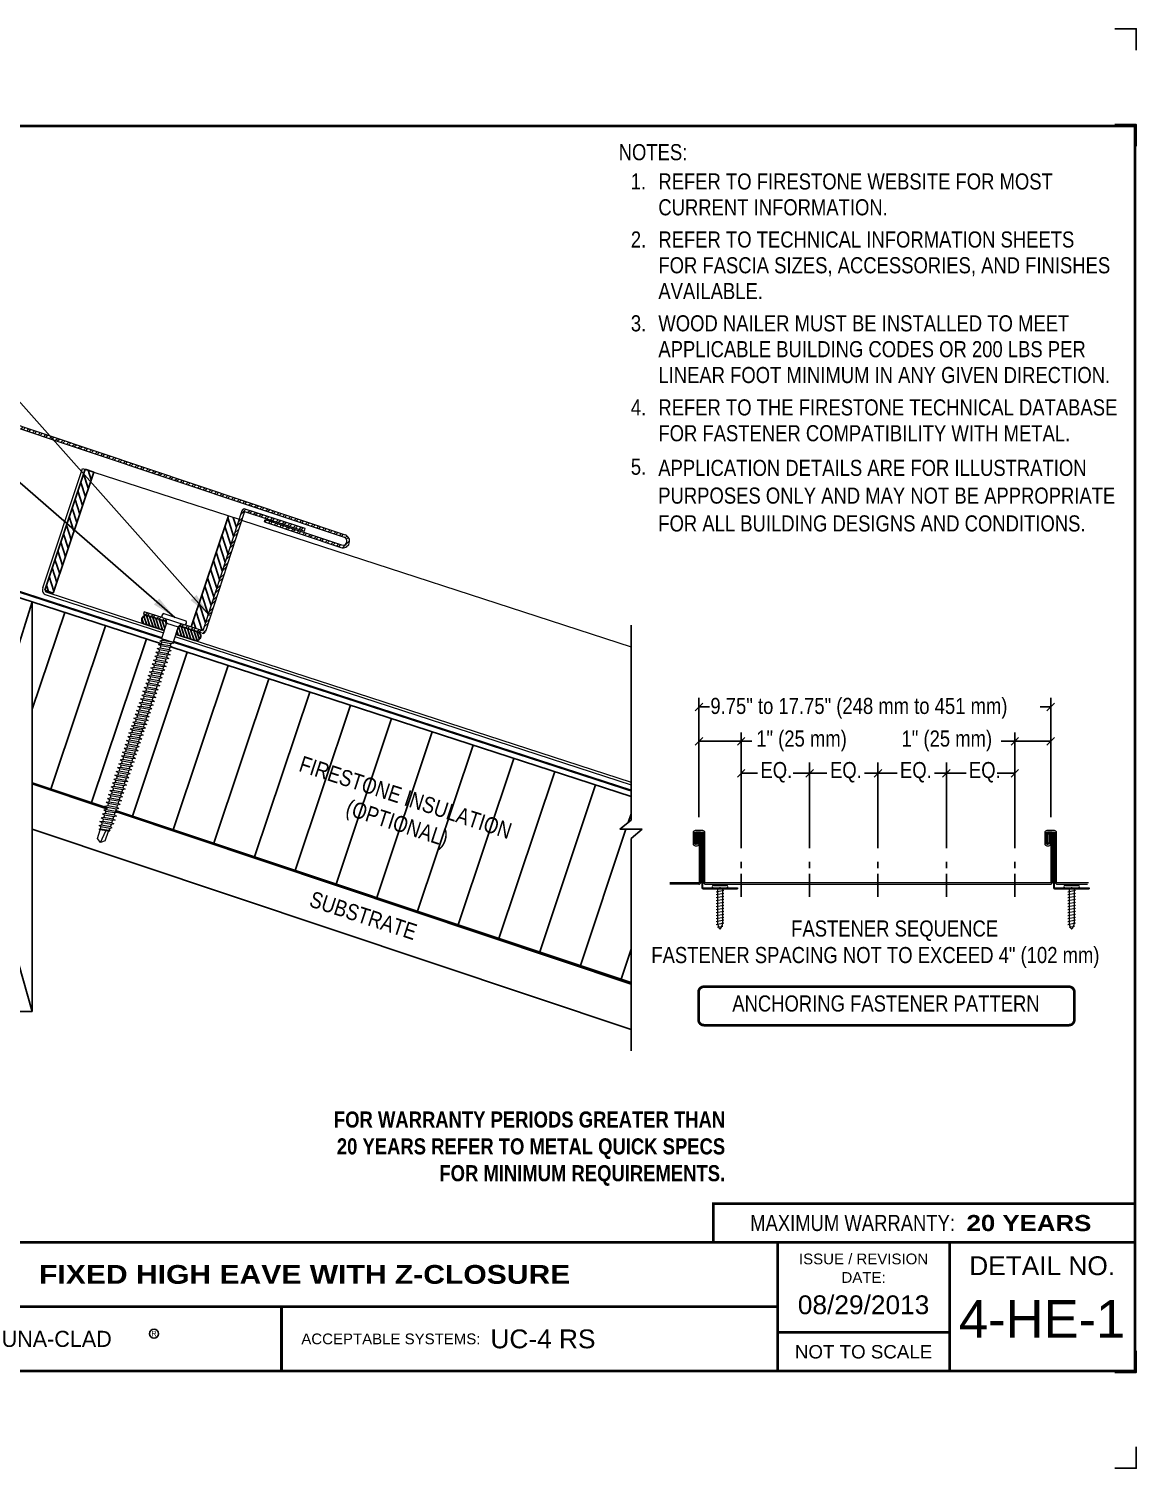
# Model space of a CAD drawing. Header units: inches. Extents: x 0 to 20, y 0 to 16.8.
# Drawn here: x 7.13 to 20.03, y 0 to 16.76 of the extents above; entities that cross this region are included whole.
import ezdxf
from ezdxf.enums import TextEntityAlignment as Align

# ---------------------------------------------------------------- set-up
doc = ezdxf.new("R2010")
doc.units = ezdxf.units.IN
doc.header["$MEASUREMENT"] = 0
doc.linetypes.add('HIDDEN', pattern=[0.375, 0.25, -0.125])
doc.layers.get('0').update_dxf_attribs({"linetype": 'CONTINUOUS'})
doc.layers.get('DEFPOINTS').update_dxf_attribs({"linetype": 'CONTINUOUS'})
doc.layers.add('FSBP-ACCESSORY-FIRESTONE', color=7, linetype='CONTINUOUS', lineweight=9)
doc.layers.add('FSBP-TRIMS', color=7, linetype='CONTINUOUS', lineweight=9)
for name, color, linetype in [('FSBP-ANNO-NOTE', 7, 'CONTINUOUS'), ('FSBP-INSULATION', 7, 'CONTINUOUS'), ('FSBP-MEMBRANE', 7, 'CONTINUOUS'), ('FSBP-SEALANTS', 1, 'CONTINUOUS'), ('FSBP-SUBSTRATE-GENERIC', 9, 'CONTINUOUS'), ('FSBP-TTLB', 7, 'CONTINUOUS'), ('FSBP-TTLB-BORDER', 7, 'CONTINUOUS'), ('FSBP-TTLB-TEXT', 7, 'CONTINUOUS'), ('FSBP-WOOD', 7, 'CONTINUOUS')]:
    doc.layers.add(name, color=color, linetype=linetype)
doc.styles.add('ARIAL', font='arial.ttf')
doc.styles.add('ARIAL_BOLD', font='')
doc.styles.add('ARIAL_NAR', font='ARIALN.TTF')
doc.styles.add('BANKGOTHIC', font='bgothm.ttf')
doc.styles.add('FSBP_ARIAL_NAR', font='ARIALN.TTF')
doc.styles.add('TXT', font='simplex.shx')
doc.styles.get('ARIAL_BOLD').set_extended_font_data('Arial Black')
doc.dimstyles.new('STANDARD$7', dxfattribs={"dimscale": 1.5, "dimtxt": 0.2, "dimasz": 0.1, "dimexe": 0.1, "dimexo": 0.125, "dimgap": 0.09, "dimtad": 0, "dimdec": 3, "dimzin": 4, "dimdsep": 46, "dimtxsty": 'TXT', "dimcen": 0.09, "dimadec": 0, "dimazin": 0, "dimtfac": 1, "dimtdec": 3, "dimtofl": 0, "dimtmove": 2, "dimatfit": 3, "dimfxl": 0, "dimtolj": 1, "dimtzin": 4, "dimarcsym": 0})
pattern_1 = [(108, (-2.68566, 0.482315), (-0.05944103, -0.01931356), [])]

# ---------------------------------------------------------------- blocks, each defined once
blk = doc.blocks.new('A$C486F1324')
blk.add_circle((8.593, 1.566), 0.0527)
at = {"layer": 'DEFPOINTS', "linetype": 'Continuous', "ltscale": 1.75}
for points in [[(20.031, 16.512), (20.031, 16.762), (19.781, 16.762)], [(20.031, 0.25), (20.031, 0), (19.781, 0)]]:
    blk.add_lwpolyline(points, dxfattribs=at)
at = {"layer": 'DEFPOINTS', "color": 1}
for points in [[(20.031, 15.396), (20.031, 15.646), (19.781, 15.646)], [(20.031, 1.365), (20.031, 1.115), (19.781, 1.115)]]:
    blk.add_lwpolyline(points, dxfattribs=at)
at = {"layer": 'FSBP-TTLB', "const_width": 0.0312}
blk.add_lwpolyline([(15.106, 2.631), (20.016, 2.631), (20.016, 3.082), (15.106, 3.082)], close=True, dxfattribs=at)
for points in [[(0.016, 2.631), (0.016, 1.131), (20.016, 1.131), (20.016, 2.631), (0.016, 2.631)], [(15.856, 2.631), (15.856, 1.131)], [(17.857, 2.631), (17.857, 1.131)], [(20.016, 2.631), (20.016, 1.131)], [(4.841, 1.881), (15.856, 1.881)], [(15.856, 1.582), (17.857, 1.582)]]:
    blk.add_lwpolyline(points, dxfattribs=at)
at = {"layer": 'FSBP-TTLB-BORDER', "const_width": 0.0312}
blk.add_lwpolyline([(20.016, 2.631), (20.016, 15.631), (0.016, 15.631), (0.016, 2.631)], dxfattribs=at)
at = {"layer": 'FSBP-TTLB-TEXT', "const_width": 0.0312}
blk.add_lwpolyline([(10.077, 1.881), (10.077, 1.131)], dxfattribs=at)
at = {"layer": 'FSBP-TTLB-TEXT', "style": 'ARIAL_NAR'}
blk.add_text('MAXIMUM WARRANTY:', height=0.1875, dxfattribs=at).set_placement((17.921, 2.856), align=Align.MIDDLE_RIGHT)
at = {"layer": 'FSBP-TTLB-TEXT'}
for s, height, style, p in [('ISSUE / REVISION', 0.125, 'ARIAL', (16.856, 2.437)), ('DETAIL NO.', 0.2188, 'ARIAL', (18.936, 2.358)), ('DATE:', 0.125, 'ARIAL', (16.856, 2.221)), ('UNA-CLAD', 0.1875, 'BANKGOTHIC', (7.459, 1.506)), ('R', 0.0625, 'BANKGOTHIC', (8.592, 1.568)), ('NOT TO SCALE', 0.15625, 'ARIAL', (16.856, 1.356))]:
    blk.add_text(s, height=height, dxfattribs=dict(at, style=style)).set_placement(p, align=Align.MIDDLE_CENTER)
at = {"layer": 'FSBP-TTLB-TEXT', "style": 'ARIAL'}
blk.add_text('ACCEPTABLE SYSTEMS:', height=0.125, dxfattribs=at).set_placement((10.308, 1.506), align=Align.MIDDLE_LEFT)
at = {"layer": 'FSBP-TTLB-TEXT'}
for tag, height, style, p in [('MAXIMUM_WARRANTY', 0.188, 'ARIAL_BOLD', (18.055, 2.855)), ('ACCPT_SYSTEMS', 0.219, 'ARIAL', (12.51, 1.506))]:
    blk.add_attdef(tag, text='', height=height, dxfattribs=dict(at, style=style)).set_placement(p, align=Align.MIDDLE_LEFT)
for tag, height, style, p in [('DETAIL_DESCP_LINE_1', 0.219, 'ARIAL_BOLD', (10.347, 2.257)), ('ISSUE_REV_DATE', 0.219, 'ARIAL', (16.856, 1.903)), ('DETAIL_NUMBER', 0.438, 'ARIAL', (18.935, 1.738))]:
    blk.add_attdef(tag, text='', height=height, dxfattribs=dict(at, style=style)).set_placement(p, align=Align.MIDDLE_CENTER)

msp = doc.modelspace()

# ---------------------------------------------------------------- hatches: boundary and pattern name
at = {"layer": 'FSBP-ACCESSORY-FIRESTONE'}
for points in [[(14.971, 6.763, 0.414214), (14.986, 6.748), (15.023, 6.748), (15.023, 6.758), (14.981, 6.758), (14.981, 6.826), (14.971, 6.826)], [(19.066, 6.763, 0.414214), (19.081, 6.748), (19.118, 6.748), (19.118, 6.758), (19.076, 6.758), (19.076, 6.826), (19.066, 6.826)]]:
    msp.add_hatch(color=256, dxfattribs=at).paths.add_polyline_path(points)
at = {"layer": 'FSBP-ANNO-NOTE'}
h = msp.add_hatch(dxfattribs=at)
h.set_pattern_fill('ANSI31', color=256, scale=4, angle=26.5, style=0)
h.paths.add_polyline_path([(8.521, 9.124), (8.496, 9.14), (8.529, 9.147), (8.536, 9.169), (8.511, 9.185), (8.544, 9.192), (8.551, 9.214), (8.525, 9.23), (8.559, 9.237), (8.566, 9.259), (8.541, 9.275), (8.574, 9.282), (8.581, 9.304), (8.556, 9.32), (8.589, 9.327), (8.596, 9.349), (8.571, 9.365), (8.604, 9.372), (8.612, 9.394), (8.586, 9.411), (8.619, 9.417), (8.626, 9.439), (8.601, 9.456), (8.634, 9.462), (8.641, 9.484), (8.615, 9.501), (8.648, 9.507), (8.656, 9.529), (8.63, 9.546), (8.663, 9.552), (8.67, 9.575), (8.645, 9.591), (8.677, 9.597), (8.678, 9.6), (7.175, 10.088), (7.175, 9.562), (7.175, 7.981), (8.045, 7.691), (8.046, 7.694), (8.02, 7.71), (8.053, 7.716), (8.06, 7.739), (8.035, 7.755), (8.068, 7.761), (8.075, 7.784), (8.05, 7.8), (8.082, 7.807), (8.09, 7.829), (8.064, 7.845), (8.097, 7.852), (8.104, 7.874), (8.079, 7.89), (8.112, 7.897), (8.119, 7.919), (8.093, 7.935), (8.126, 7.942), (8.134, 7.964), (8.108, 7.98), (8.141, 7.987), (8.148, 8.009), (8.123, 8.025), (8.156, 8.032), (8.163, 8.053), (8.137, 8.069), (8.17, 8.075), (8.177, 8.098), (8.152, 8.114), (8.185, 8.12), (8.192, 8.143), (8.166, 8.159), (8.201, 8.165), (8.208, 8.187), (8.182, 8.204), (8.215, 8.21), (8.222, 8.233), (8.197, 8.249), (8.23, 8.255), (8.237, 8.278), (8.212, 8.294), (8.244, 8.3), (8.252, 8.323), (8.226, 8.339), (8.261, 8.345), (8.268, 8.367), (8.243, 8.384), (8.276, 8.39), (8.283, 8.412), (8.258, 8.429), (8.29, 8.435), (8.298, 8.457), (8.272, 8.474), (8.305, 8.48), (8.312, 8.502), (8.287, 8.519), (8.32, 8.525), (8.327, 8.547), (8.301, 8.564), (8.334, 8.57), (8.342, 8.592), (8.316, 8.609), (8.351, 8.615), (8.356, 8.629), (8.33, 8.646), (8.363, 8.652), (8.37, 8.673), (8.345, 8.689), (8.378, 8.695), (8.385, 8.718), (8.359, 8.734), (8.392, 8.74), (8.4, 8.763), (8.374, 8.779), (8.408, 8.786), (8.415, 8.808), (8.39, 8.824), (8.423, 8.83), (8.43, 8.853), (8.405, 8.869), (8.438, 8.876), (8.445, 8.897), (8.42, 8.913), (8.453, 8.919), (8.46, 8.942), (8.435, 8.958), (8.468, 8.964), (8.475, 8.987), (8.449, 9.003), (8.482, 9.009), (8.489, 9.032), (8.464, 9.048), (8.497, 9.054), (8.504, 9.077), (8.479, 9.093), (8.513, 9.1)])
h.paths.add_polyline_path([(8.798, 9.561), (8.775, 9.556), (8.768, 9.534), (8.793, 9.517), (8.761, 9.511), (8.753, 9.489), (8.779, 9.472), (8.746, 9.466), (8.739, 9.444), (8.764, 9.427), (8.731, 9.421), (8.724, 9.399), (8.749, 9.382), (8.716, 9.376), (8.708, 9.353), (8.734, 9.337), (8.701, 9.331), (8.694, 9.308), (8.719, 9.292), (8.686, 9.286), (8.679, 9.263), (8.704, 9.247), (8.67, 9.241), (8.663, 9.218), (8.689, 9.202), (8.656, 9.196), (8.649, 9.173), (8.674, 9.157), (8.641, 9.151), (8.634, 9.128), (8.659, 9.112), (8.624, 9.106), (8.616, 9.081), (8.642, 9.065), (8.609, 9.059), (8.602, 9.036), (8.627, 9.02), (8.594, 9.014), (8.587, 8.991), (8.613, 8.975), (8.58, 8.969), (8.572, 8.946), (8.598, 8.93), (8.565, 8.923), (8.557, 8.901), (8.583, 8.885), (8.549, 8.878), (8.542, 8.857), (8.568, 8.841), (8.535, 8.835), (8.528, 8.812), (8.553, 8.796), (8.519, 8.789), (8.512, 8.767), (8.537, 8.751), (8.504, 8.745), (8.497, 8.722), (8.523, 8.706), (8.49, 8.7), (8.483, 8.677), (8.508, 8.661), (8.475, 8.655), (8.468, 8.634), (8.494, 8.617), (8.458, 8.611), (8.454, 8.597), (8.479, 8.58), (8.447, 8.574), (8.439, 8.552), (8.465, 8.535), (8.432, 8.529), (8.425, 8.507), (8.45, 8.49), (8.417, 8.484), (8.41, 8.462), (8.435, 8.445), (8.403, 8.439), (8.395, 8.417), (8.421, 8.4), (8.388, 8.394), (8.38, 8.372), (8.406, 8.355), (8.371, 8.349), (8.364, 8.327), (8.39, 8.311), (8.357, 8.304), (8.349, 8.282), (8.375, 8.265), (8.342, 8.259), (8.335, 8.237), (8.36, 8.22), (8.327, 8.214), (8.32, 8.192), (8.346, 8.175), (8.311, 8.169), (8.304, 8.147), (8.33, 8.131), (8.297, 8.124), (8.29, 8.102), (8.315, 8.086), (8.282, 8.079), (8.275, 8.057), (8.3, 8.041), (8.267, 8.034), (8.26, 8.013), (8.286, 7.997), (8.253, 7.991), (8.246, 7.968), (8.271, 7.952), (8.238, 7.946), (8.231, 7.923), (8.257, 7.907), (8.224, 7.901), (8.217, 7.878), (8.242, 7.862), (8.209, 7.856), (8.202, 7.833), (8.227, 7.817), (8.195, 7.811), (8.187, 7.788), (8.213, 7.772), (8.18, 7.766), (8.173, 7.743), (8.198, 7.727), (8.165, 7.721), (8.158, 7.698), (8.184, 7.682), (8.151, 7.676), (8.145, 7.658), (14.149, 5.657), (14.149, 7.333), (14.278, 7.44), (14.019, 7.44), (14.149, 7.548), (14.149, 7.822)])
h.paths.add_polyline_path([(10.312, 8.353), (12.818, 7.538), (12.616, 6.915), (10.109, 7.729)], flags=24)
at = {"layer": 'FSBP-SEALANTS'}
h = msp.add_hatch(dxfattribs=at)
h.set_pattern_fill('ANSI31', color=256, scale=0.5, angle=63, style=0)
h.set_pattern_definition(pattern_1)
h.paths.add_polyline_path([(7.89, 11.599), (7.79, 11.632), (7.324, 10.24, 0.12976), (7.323, 10.224), (7.419, 10.191)])
h = msp.add_hatch(dxfattribs=at)
h.set_pattern_fill('ANSI31', color=256, scale=0.5, angle=63, style=0)
h.set_pattern_definition(pattern_1)
h.paths.add_polyline_path([(9.583, 11.05), (9.458, 11.09), (9.025, 9.796), (9.161, 9.752)])
h = msp.add_hatch(dxfattribs=at)
h.set_pattern_fill('ANSI31', color=256, scale=0.25, angle=63, style=0)
h.set_pattern_definition([(108, (-2.685658, 0.482315), (-0.029720516, -0.00965678), [])])
h.paths.add_polyline_path([(8.738, 9.84), (8.735, 9.857), (8.517, 9.928, 0.931771), (8.479, 9.831), (8.711, 9.756)])
h.paths.add_polyline_path([(8.884, 9.809), (8.872, 9.797), (8.844, 9.712), (9.07, 9.639, 1), (9.101, 9.739)])
at = {"layer": 'FSBP-TRIMS'}
h = msp.add_hatch(dxfattribs=at)
h.set_pattern_fill('STEEL', color=256, scale=0.5, style=0)
h.set_pattern_definition([(45, (-2.68566, 0.482315), (-0.04419417, 0.04419417), []), (45, (-2.68566, 0.513565), (-0.04419417, 0.04419417), [])])
h.paths.add_polyline_path([(5.434, 12.595, -0.512285), (5.475, 12.625), (10.807, 10.841, -1), (10.777, 10.752), (9.888, 11.049), (9.878, 11.02), (10.767, 10.722, 1), (10.817, 10.87), (5.485, 12.655, 0.512285), (5.403, 12.595), (5.403, 4.665), (5.061, 4.073, 1), (5.196, 3.995), (5.415, 4.374), (5.388, 4.389), (5.169, 4.01, -1), (5.088, 4.057), (5.426, 4.642, 0.131652), (5.434, 4.673)])
h = msp.add_hatch(dxfattribs=at)
h.set_pattern_fill('STEEL', color=256, scale=0.5, style=0)
h.set_pattern_definition([(45, (-1.23736, 0), (-0.04419417, 0.04419417), []), (45, (-1.23736, 0.03125), (-0.04419417, 0.04419417), [])])
h.paths.add_polyline_path([(9.645, 11.139), (10.343, 10.912), (10.353, 10.942), (9.654, 11.169, 0.414214), (9.615, 11.149), (9.161, 9.752), (8.953, 9.82), (8.909, 9.834), (8.884, 9.809), (9.151, 9.722, 0.414214), (9.191, 9.742)])
h.paths.add_polyline_path([(8.73, 9.892), (8.686, 9.906), (8.478, 9.974), (8.468, 9.944), (8.735, 9.857)])

# ---------------------------------------------------------------- linework, layer by layer
at = {"layer": 'FSBP-ACCESSORY-FIRESTONE'}
for p, q in [((8.73, 9.892), (8.738, 9.84)), ((8.738, 9.84), (8.68, 9.662)), ((8.738, 9.84), (8.872, 9.797)), ((8.872, 9.797), (8.814, 9.618)), ((8.872, 9.797), (8.909, 9.834)), ((8.67, 9.575), (8.663, 9.552)), ((8.685, 9.62), (8.677, 9.597)), ((8.68, 9.662), (8.692, 9.642)), ((8.775, 9.556), (8.768, 9.534)), ((8.79, 9.601), (8.782, 9.579)), ((8.612, 9.394), (8.604, 9.372)), ((8.626, 9.439), (8.619, 9.417)), ((8.641, 9.484), (8.634, 9.462)), ((8.656, 9.529), (8.648, 9.507)), ((8.731, 9.421), (8.724, 9.399)), ((8.746, 9.466), (8.739, 9.444)), ((8.761, 9.511), (8.753, 9.489)), ((8.566, 9.259), (8.559, 9.236)), ((8.581, 9.304), (8.574, 9.282)), ((8.596, 9.349), (8.589, 9.327)), ((8.67, 9.241), (8.663, 9.218)), ((8.686, 9.286), (8.679, 9.263)), ((8.701, 9.331), (8.694, 9.308)), ((8.716, 9.376), (8.708, 9.353)), ((8.504, 9.077), (8.497, 9.054)), ((8.521, 9.124), (8.514, 9.102)), ((8.536, 9.169), (8.529, 9.147)), ((8.551, 9.214), (8.544, 9.192)), ((8.609, 9.059), (8.602, 9.036)), ((8.624, 9.104), (8.616, 9.081)), ((8.641, 9.151), (8.634, 9.128)), ((8.656, 9.196), (8.649, 9.173)), ((8.445, 8.897), (8.438, 8.874)), ((8.46, 8.942), (8.453, 8.919)), ((8.475, 8.987), (8.468, 8.964)), ((8.489, 9.032), (8.482, 9.009)), ((8.565, 8.924), (8.557, 8.901)), ((8.58, 8.969), (8.572, 8.946)), ((8.594, 9.014), (8.587, 8.991)), ((8.385, 8.718), (8.378, 8.695)), ((8.4, 8.763), (8.392, 8.74)), ((8.415, 8.808), (8.408, 8.785)), ((8.43, 8.853), (8.423, 8.83)), ((8.504, 8.745), (8.497, 8.722)), ((8.519, 8.79), (8.512, 8.767)), ((8.535, 8.835), (8.528, 8.812)), ((8.55, 8.88), (8.542, 8.857)), ((8.342, 8.592), (8.334, 8.57)), ((8.356, 8.629), (8.348, 8.607)), ((8.37, 8.673), (8.363, 8.65)), ((8.447, 8.574), (8.439, 8.552)), ((8.461, 8.619), (8.454, 8.597)), ((8.475, 8.656), (8.468, 8.634)), ((8.49, 8.7), (8.483, 8.677)), ((8.283, 8.412), (8.276, 8.39)), ((8.298, 8.457), (8.29, 8.435)), ((8.312, 8.502), (8.305, 8.48)), ((8.327, 8.547), (8.32, 8.525)), ((8.388, 8.394), (8.38, 8.372)), ((8.403, 8.439), (8.395, 8.417)), ((8.417, 8.484), (8.41, 8.462)), ((8.432, 8.529), (8.425, 8.507)), ((8.222, 8.233), (8.215, 8.21)), ((8.237, 8.278), (8.23, 8.255)), ((8.252, 8.323), (8.244, 8.3)), ((8.268, 8.367), (8.261, 8.345)), ((8.327, 8.214), (8.32, 8.192)), ((8.342, 8.259), (8.335, 8.237)), ((8.357, 8.304), (8.349, 8.282)), ((8.371, 8.349), (8.364, 8.327)), ((8.163, 8.053), (8.155, 8.03)), ((8.177, 8.098), (8.17, 8.075)), ((8.192, 8.143), (8.185, 8.12)), ((8.208, 8.187), (8.201, 8.165)), ((8.282, 8.079), (8.275, 8.057)), ((8.297, 8.124), (8.29, 8.102)), ((8.312, 8.169), (8.304, 8.147)), ((8.119, 7.919), (8.112, 7.897)), ((8.134, 7.964), (8.126, 7.942)), ((8.148, 8.009), (8.141, 7.987)), ((8.224, 7.901), (8.217, 7.878)), ((8.238, 7.946), (8.231, 7.923)), ((8.253, 7.991), (8.246, 7.968)), ((8.268, 8.036), (8.26, 8.013)), ((8.06, 7.739), (8.053, 7.716)), ((8.075, 7.784), (8.068, 7.761)), ((8.09, 7.829), (8.082, 7.807)), ((8.104, 7.874), (8.097, 7.852)), ((8.165, 7.721), (8.158, 7.698)), ((8.18, 7.766), (8.173, 7.743)), ((8.195, 7.811), (8.187, 7.788)), ((8.209, 7.856), (8.202, 7.833)), ((8.002, 7.559), (7.995, 7.536)), ((8.016, 7.604), (8.009, 7.581)), ((8.031, 7.649), (8.024, 7.626)), ((8.046, 7.694), (8.038, 7.671)), ((8.121, 7.586), (8.114, 7.563)), ((8.136, 7.631), (8.129, 7.608)), ((8.151, 7.676), (8.143, 7.653)), ((7.935, 7.333), (7.967, 7.434)), ((7.973, 7.469), (7.965, 7.446)), ((7.968, 7.285), (8.032, 7.423)), ((7.987, 7.514), (7.98, 7.491)), ((8.024, 7.304), (8.061, 7.418)), ((8.078, 7.45), (8.07, 7.428)), ((8.092, 7.496), (8.085, 7.473)), ((8.107, 7.541), (8.099, 7.518)), ((14.871, 7.4), (14.871, 7.274)), ((14.888, 7.266), (14.888, 7.408)), ((14.888, 7.408), (14.991, 7.408)), ((14.888, 7.393), (14.888, 7.282)), ((14.983, 7.425), (14.896, 7.425)), ((14.961, 7.398), (14.898, 7.398)), ((14.898, 7.398), (14.898, 7.276)), ((14.956, 7.408), (14.903, 7.408)), ((14.944, 7.378), (14.918, 7.378)), ((14.918, 7.378), (14.918, 7.281)), ((14.936, 7.394), (14.926, 7.394)), ((14.944, 6.816), (14.944, 7.378)), ((14.961, 6.831), (14.961, 7.398)), ((14.981, 7.398), (14.97, 7.398)), ((14.971, 6.831), (14.971, 7.393)), ((14.981, 6.831), (14.981, 7.398)), ((14.991, 7.408), (14.991, 6.825)), ((14.991, 6.831), (14.991, 7.393)), ((15.008, 6.816), (15.008, 7.4)), ((18.966, 7.4), (18.966, 7.274)), ((18.983, 7.408), (19.086, 7.408)), ((18.983, 7.266), (18.983, 7.408)), ((18.983, 7.393), (18.983, 7.282)), ((19.078, 7.425), (18.991, 7.425)), ((19.056, 7.398), (18.993, 7.398)), ((18.993, 7.398), (18.993, 7.276)), ((19.051, 7.408), (18.998, 7.408)), ((19.04, 7.378), (19.013, 7.378)), ((19.013, 7.378), (19.013, 7.281)), ((19.031, 7.394), (19.021, 7.394)), ((19.04, 6.816), (19.04, 7.378)), ((19.056, 6.831), (19.056, 7.398)), ((19.076, 7.398), (19.066, 7.398)), ((19.066, 6.831), (19.066, 7.393)), ((19.076, 6.831), (19.076, 7.398)), ((19.086, 7.408), (19.086, 6.825)), ((19.086, 6.831), (19.086, 7.393)), ((19.103, 6.816), (19.103, 7.4)), ((7.968, 7.285), (7.935, 7.333)), ((8.024, 7.304), (7.968, 7.285)), ((14.928, 7.266), (14.888, 7.266)), ((14.896, 7.249), (14.919, 7.249)), ((14.918, 7.281), (14.898, 7.276)), ((14.901, 7.369), (14.901, 7.281)), ((14.901, 7.281), (14.918, 7.281)), ((14.917, 7.27), (14.906, 7.268)), ((14.918, 7.351), (14.928, 7.351)), ((14.918, 7.351), (14.918, 7.281)), ((14.944, 7.366), (14.928, 7.366)), ((14.928, 7.366), (14.928, 7.266)), ((14.928, 7.351), (14.928, 7.285)), ((14.944, 7.274), (14.944, 7.366)), ((14.961, 6.825), (14.961, 7.369)), ((19.023, 7.266), (18.983, 7.266)), ((18.991, 7.249), (19.015, 7.249)), ((19.013, 7.281), (18.993, 7.276)), ((18.996, 7.369), (18.996, 7.281)), ((18.996, 7.281), (19.013, 7.281)), ((19.012, 7.27), (19.002, 7.268)), ((19.013, 7.351), (19.023, 7.351)), ((19.013, 7.351), (19.013, 7.281)), ((19.04, 7.366), (19.023, 7.366)), ((19.023, 7.366), (19.023, 7.266)), ((19.023, 7.351), (19.023, 7.285)), ((19.04, 7.274), (19.04, 7.366)), ((19.056, 6.825), (19.056, 7.369)), ((14.971, 7.034), (14.971, 6.763)), ((14.971, 7.034), (14.981, 7.034)), ((14.981, 7.034), (14.981, 6.758)), ((19.066, 7.034), (19.066, 6.763)), ((19.066, 7.034), (19.076, 7.034)), ((19.076, 7.034), (19.076, 6.758)), ((14.944, 6.816), (14.598, 6.816)), ((14.936, 6.8), (14.598, 6.8)), ((14.971, 6.826), (14.981, 6.826)), ((14.981, 6.758), (15.388, 6.758)), ((14.986, 6.748), (15.388, 6.748)), ((19.04, 6.816), (15.008, 6.816)), ((15.016, 6.8), (19.031, 6.8)), ((15.023, 6.758), (15.023, 6.748)), ((15.11, 6.786), (15.259, 6.786)), ((15.11, 6.758), (15.259, 6.758)), ((15.141, 6.748), (15.188, 6.758)), ((15.141, 6.713), (15.228, 6.731)), ((15.156, 6.758), (15.156, 6.338)), ((15.213, 6.758), (15.213, 6.338)), ((15.388, 6.758), (15.388, 6.748)), ((19.066, 6.826), (19.076, 6.826)), ((19.076, 6.758), (19.483, 6.758)), ((19.081, 6.748), (19.483, 6.748)), ((19.474, 6.816), (19.103, 6.816)), ((19.111, 6.8), (19.465, 6.8)), ((19.118, 6.758), (19.118, 6.748)), ((19.206, 6.786), (19.354, 6.786)), ((19.206, 6.758), (19.354, 6.758)), ((19.236, 6.748), (19.284, 6.758)), ((19.236, 6.713), (19.323, 6.731)), ((19.251, 6.758), (19.251, 6.338)), ((19.308, 6.758), (19.308, 6.338)), ((19.483, 6.758), (19.483, 6.748)), ((15.141, 6.679), (15.228, 6.696)), ((15.141, 6.644), (15.228, 6.661)), ((15.141, 6.609), (15.228, 6.627)), ((15.141, 6.575), (15.228, 6.592)), ((15.141, 6.54), (15.228, 6.557)), ((19.236, 6.679), (19.323, 6.696)), ((19.236, 6.644), (19.323, 6.661)), ((19.236, 6.609), (19.323, 6.627)), ((19.236, 6.575), (19.323, 6.592)), ((19.236, 6.54), (19.323, 6.557)), ((15.141, 6.505), (15.228, 6.522)), ((15.141, 6.47), (15.228, 6.488)), ((15.141, 6.436), (15.228, 6.453)), ((15.141, 6.401), (15.228, 6.418)), ((15.141, 6.366), (15.228, 6.384)), ((19.236, 6.505), (19.323, 6.522)), ((19.236, 6.47), (19.323, 6.488)), ((19.236, 6.436), (19.323, 6.453)), ((19.236, 6.401), (19.323, 6.418)), ((19.236, 6.366), (19.323, 6.384)), ((15.141, 6.331), (15.228, 6.349)), ((15.155, 6.3), (15.217, 6.312)), ((19.236, 6.331), (19.323, 6.349)), ((19.25, 6.3), (19.312, 6.312))]:
    msp.add_line(p, q, dxfattribs=at)
msp.add_lwpolyline([(8.953, 9.82, 0.375321), (8.968, 9.864), (8.968, 9.864), (8.7, 9.951), (8.7, 9.951, 0.375321), (8.686, 9.906)], format="xyb", close=True, dxfattribs=at)
for points in [[(8.645, 9.591), (8.677, 9.597), (8.782, 9.579), (8.808, 9.562), (8.775, 9.556), (8.67, 9.575)], [(8.659, 9.636), (8.692, 9.642), (8.797, 9.624), (8.823, 9.607), (8.79, 9.601), (8.685, 9.62)], [(8.586, 9.411), (8.619, 9.417), (8.724, 9.399), (8.749, 9.382), (8.717, 9.376), (8.612, 9.394)], [(8.601, 9.456), (8.634, 9.462), (8.739, 9.444), (8.764, 9.427), (8.731, 9.421), (8.626, 9.439)], [(8.615, 9.501), (8.648, 9.507), (8.753, 9.489), (8.779, 9.472), (8.746, 9.466), (8.641, 9.484)], [(8.63, 9.546), (8.663, 9.552), (8.768, 9.534), (8.793, 9.517), (8.761, 9.511), (8.656, 9.529)], [(8.525, 9.23), (8.558, 9.237), (8.663, 9.218), (8.689, 9.202), (8.656, 9.196), (8.551, 9.214)], [(8.541, 9.275), (8.574, 9.282), (8.679, 9.263), (8.704, 9.247), (8.671, 9.241), (8.566, 9.259)], [(8.556, 9.32), (8.589, 9.327), (8.694, 9.308), (8.719, 9.292), (8.686, 9.286), (8.581, 9.304)], [(8.571, 9.365), (8.603, 9.372), (8.708, 9.353), (8.734, 9.337), (8.701, 9.331), (8.596, 9.349)], [(8.464, 9.048), (8.497, 9.054), (8.602, 9.036), (8.627, 9.02), (8.594, 9.014), (8.489, 9.032)], [(8.479, 9.093), (8.511, 9.099), (8.616, 9.081), (8.642, 9.065), (8.609, 9.059), (8.504, 9.077)], [(8.496, 9.14), (8.529, 9.147), (8.634, 9.128), (8.659, 9.112), (8.626, 9.106), (8.521, 9.124)], [(8.511, 9.185), (8.544, 9.192), (8.649, 9.173), (8.674, 9.157), (8.641, 9.151), (8.536, 9.169)], [(8.42, 8.913), (8.452, 8.919), (8.557, 8.901), (8.583, 8.885), (8.55, 8.879), (8.445, 8.897)], [(8.435, 8.958), (8.468, 8.964), (8.572, 8.946), (8.598, 8.93), (8.565, 8.924), (8.46, 8.942)], [(8.449, 9.003), (8.482, 9.009), (8.587, 8.991), (8.613, 8.975), (8.58, 8.969), (8.475, 8.987)], [(8.359, 8.734), (8.392, 8.74), (8.497, 8.722), (8.523, 8.706), (8.49, 8.7), (8.385, 8.718)], [(8.374, 8.779), (8.407, 8.786), (8.512, 8.767), (8.537, 8.751), (8.504, 8.745), (8.4, 8.763)], [(8.39, 8.824), (8.423, 8.83), (8.528, 8.812), (8.553, 8.796), (8.52, 8.79), (8.415, 8.808)], [(8.405, 8.869), (8.437, 8.875), (8.542, 8.857), (8.568, 8.841), (8.535, 8.835), (8.43, 8.853)], [(8.301, 8.564), (8.334, 8.57), (8.439, 8.552), (8.465, 8.535), (8.432, 8.529), (8.327, 8.547)], [(8.316, 8.609), (8.349, 8.615), (8.454, 8.597), (8.479, 8.58), (8.447, 8.574), (8.342, 8.592)], [(8.33, 8.646), (8.363, 8.652), (8.468, 8.634), (8.494, 8.617), (8.461, 8.611), (8.356, 8.629)], [(8.345, 8.689), (8.378, 8.695), (8.483, 8.677), (8.508, 8.661), (8.475, 8.655), (8.37, 8.673)], [(8.243, 8.384), (8.275, 8.39), (8.38, 8.372), (8.406, 8.355), (8.373, 8.349), (8.268, 8.367)], [(8.258, 8.429), (8.29, 8.435), (8.395, 8.417), (8.421, 8.4), (8.388, 8.394), (8.283, 8.412)], [(8.272, 8.474), (8.305, 8.48), (8.41, 8.462), (8.435, 8.445), (8.403, 8.439), (8.298, 8.457)], [(8.287, 8.519), (8.32, 8.525), (8.425, 8.507), (8.45, 8.49), (8.417, 8.484), (8.312, 8.502)], [(8.197, 8.249), (8.23, 8.255), (8.335, 8.237), (8.36, 8.22), (8.327, 8.214), (8.222, 8.233)], [(8.212, 8.294), (8.244, 8.3), (8.349, 8.282), (8.375, 8.265), (8.342, 8.259), (8.237, 8.278)], [(8.226, 8.339), (8.259, 8.345), (8.364, 8.327), (8.39, 8.311), (8.357, 8.304), (8.252, 8.323)], [(8.137, 8.069), (8.17, 8.075), (8.275, 8.057), (8.3, 8.041), (8.268, 8.034), (8.163, 8.053)], [(8.152, 8.114), (8.185, 8.12), (8.29, 8.102), (8.315, 8.086), (8.282, 8.079), (8.177, 8.098)], [(8.166, 8.159), (8.199, 8.165), (8.304, 8.147), (8.33, 8.131), (8.297, 8.124), (8.192, 8.143)], [(8.182, 8.204), (8.215, 8.21), (8.32, 8.192), (8.346, 8.175), (8.313, 8.169), (8.208, 8.187)], [(8.079, 7.89), (8.112, 7.897), (8.217, 7.878), (8.242, 7.862), (8.209, 7.856), (8.104, 7.874)], [(8.093, 7.935), (8.126, 7.942), (8.231, 7.923), (8.257, 7.907), (8.224, 7.901), (8.119, 7.919)], [(8.108, 7.98), (8.141, 7.987), (8.246, 7.968), (8.271, 7.952), (8.238, 7.946), (8.134, 7.964)], [(8.123, 8.025), (8.155, 8.032), (8.26, 8.013), (8.286, 7.997), (8.253, 7.991), (8.148, 8.009)], [(8.02, 7.71), (8.053, 7.716), (8.158, 7.698), (8.184, 7.682), (8.151, 7.676), (8.046, 7.694)], [(8.035, 7.755), (8.068, 7.761), (8.173, 7.743), (8.198, 7.727), (8.165, 7.721), (8.06, 7.739)], [(8.05, 7.8), (8.082, 7.807), (8.187, 7.788), (8.213, 7.772), (8.18, 7.766), (8.075, 7.784)], [(8.064, 7.845), (8.097, 7.852), (8.202, 7.833), (8.227, 7.817), (8.195, 7.811), (8.09, 7.829)], [(7.976, 7.575), (8.009, 7.581), (8.114, 7.563), (8.14, 7.547), (8.107, 7.541), (8.002, 7.559)], [(7.991, 7.62), (8.024, 7.626), (8.129, 7.608), (8.154, 7.592), (8.121, 7.586), (8.016, 7.604)], [(8.006, 7.665), (8.038, 7.671), (8.143, 7.653), (8.169, 7.637), (8.136, 7.631), (8.031, 7.649)], [(7.952, 7.443), (7.965, 7.446), (8.07, 7.428), (8.079, 7.42), (8.067, 7.417), (7.962, 7.435)], [(7.954, 7.484), (7.98, 7.491), (8.085, 7.473), (8.103, 7.458), (8.078, 7.45), (7.973, 7.469)], [(7.962, 7.53), (7.995, 7.536), (8.099, 7.518), (8.125, 7.502), (8.092, 7.496), (7.987, 7.514)]]:
    msp.add_lwpolyline(points, close=True, dxfattribs=at)
msp.add_lwpolyline([(8.68, 9.662), (8.814, 9.618)], dxfattribs=at)
for centre in [(15.184, 6.758), (19.28, 6.758)]:
    msp.add_circle(centre, 0.00451, dxfattribs=at)
for centre, radius, start, end in [((14.896, 7.4), 0.025, 90, 180), ((14.903, 7.393), 0.015, 90, 180), ((14.926, 7.369), 0.025, 90, 180), ((14.936, 7.369), 0.025, 0, 90), ((14.956, 7.393), 0.015, 0, 90), ((14.976, 7.393), 0.015, 0, 90), ((14.983, 7.4), 0.025, 0, 90), ((18.991, 7.4), 0.025, 90, 180), ((18.998, 7.393), 0.015, 90, 180), ((19.021, 7.369), 0.025, 90, 180), ((19.031, 7.369), 0.025, 0, 90), ((19.051, 7.393), 0.015, 0, 90), ((19.071, 7.393), 0.015, 0, 90), ((19.078, 7.4), 0.025, 0, 90), ((14.896, 7.274), 0.025, 180, 270), ((14.903, 7.282), 0.015, 180, 285), ((14.913, 7.285), 0.015, 285, 0), ((14.919, 7.274), 0.025, 270, 360), ((18.991, 7.274), 0.025, 180, 270), ((18.998, 7.282), 0.015, 180, 285), ((19.008, 7.285), 0.015, 285, 0), ((19.015, 7.274), 0.025, 270, 360), ((14.936, 6.825), 0.025, 270, 0), ((14.976, 6.831), 0.015, 180, 0), ((14.976, 6.831), 0.005, 180, 0), ((14.986, 6.763), 0.015, 180, 270), ((15.016, 6.825), 0.025, 180, 270), ((15.108, 6.772), 0.0144, 79.4579, 280.5421), ((15.261, 6.772), 0.0144, 259.4579, 100.5421), ((19.031, 6.825), 0.025, 270, 0), ((19.071, 6.831), 0.015, 180, 0), ((19.071, 6.831), 0.005, 180, 0), ((19.081, 6.763), 0.015, 180, 270), ((19.111, 6.825), 0.025, 180, 270), ((19.203, 6.772), 0.0144, 79.4579, 280.5421), ((19.356, 6.772), 0.0144, 259.4579, 100.5421), ((15.256, 6.346), 0.1, 174.9405, 224.6072), ((15.113, 6.346), 0.1, 315.3928, 5.0595), ((19.351, 6.346), 0.1, 174.9405, 224.6072), ((19.208, 6.346), 0.1, 315.3928, 5.0595)]:
    msp.add_arc(centre, radius, start, end, dxfattribs=at)
at = {"layer": 'FSBP-ANNO-NOTE'}
for p, q in [((14.895, 8.821), (14.984, 8.909)), ((14.939, 7.659), (14.939, 8.97)), ((18.99, 8.821), (19.079, 8.909)), ((19.035, 7.659), (19.035, 8.97)), ((15.061, 8.865), (14.939, 8.865)), ((19.035, 8.865), (18.913, 8.865)), ((15.43, 7.219), (15.43, 8.567)), ((18.618, 7.219), (18.618, 8.567)), ((14.895, 8.421), (14.984, 8.509)), ((14.939, 8.465), (15.555, 8.465)), ((15.386, 8.421), (15.474, 8.509)), ((19.035, 8.465), (18.457, 8.465)), ((18.574, 8.421), (18.662, 8.509)), ((18.99, 8.421), (19.079, 8.509)), ((16.227, 7.219), (16.227, 8.217)), ((17.024, 7.219), (17.024, 8.217)), ((17.024, 7.219), (17.024, 8.217)), ((17.821, 7.219), (17.821, 8.217)), ((18.618, 7.219), (18.618, 8.217)), ((14.939, 7.581), (14.939, 8.193)), ((15.386, 8.048), (15.474, 8.137)), ((15.43, 8.092), (15.621, 8.092)), ((16.035, 8.092), (16.227, 8.092)), ((16.183, 8.048), (16.271, 8.137)), ((16.43, 8.092), (16.227, 8.092)), ((16.868, 8.092), (17.246, 8.092)), ((16.98, 8.048), (17.068, 8.137)), ((17.683, 8.092), (18.049, 8.092)), ((17.777, 8.048), (17.865, 8.137)), ((18.41, 8.092), (18.618, 8.093)), ((18.574, 8.048), (18.662, 8.137)), ((19.035, 7.581), (19.035, 8.192)), ((15.43, 6.988), (15.43, 7.062)), ((16.227, 6.988), (16.227, 7.062)), ((17.024, 6.988), (17.024, 7.062)), ((17.821, 6.988), (17.821, 7.062)), ((18.618, 6.988), (18.618, 7.062)), ((15.43, 6.654), (15.43, 6.922)), ((16.227, 6.654), (16.227, 6.922)), ((17.024, 6.654), (17.024, 6.922)), ((17.821, 6.654), (17.821, 6.922)), ((18.618, 6.654), (18.618, 6.922))]:
    msp.add_line(p, q, dxfattribs=at)
at = {"layer": 'FSBP-ANNO-NOTE', "const_width": 0.0312}
for points in [[(18.415, 5.159), (14.997, 5.159, -0.414214), (14.934, 5.222), (14.934, 5.545, -0.414214), (14.997, 5.607)], [(18.415, 5.607), (19.248, 5.607, -0.414214), (19.311, 5.545), (19.311, 5.222, -0.414214), (19.248, 5.159), (18.415, 5.159)]]:
    msp.add_lwpolyline(points, format="xyb", dxfattribs=at)
msp.add_lwpolyline([(14.997, 5.607), (18.415, 5.607)], dxfattribs=at)
at = {"layer": 'FSBP-INSULATION'}
for p, q in [((8.678, 9.6), (7.175, 10.088)), ((7.175, 9.562), (7.175, 10.088)), ((7.175, 7.981), (7.175, 9.562)), ((14.149, 7.822), (8.798, 9.561)), ((7.175, 7.981), (8.045, 7.691)), ((8.145, 7.658), (14.149, 5.657))]:
    msp.add_line(p, q, dxfattribs=at)
at = {"layer": 'FSBP-MEMBRANE', "linetype": 'HIDDEN', "const_width": 0.025}
for points in [[(8.682, 9.667), (6.656, 10.325)], [(14.149, 7.891), (8.815, 9.624)]]:
    msp.add_lwpolyline(points, dxfattribs=at)
at = {"layer": 'FSBP-SEALANTS'}
for p, q in [((7.79, 11.632), (7.319, 10.225)), ((7.89, 11.6), (7.419, 10.191)), ((7.89, 11.599), (7.79, 11.632)), ((9.458, 11.09), (9.025, 9.796)), ((7.319, 10.225), (7.419, 10.191)), ((8.517, 9.928), (8.735, 9.858)), ((8.711, 9.756), (8.486, 9.828)), ((8.884, 9.809), (9.101, 9.739)), ((9.069, 9.64), (8.844, 9.712))]:
    msp.add_line(p, q, dxfattribs=at)
for centre, start, end in [((8.502, 9.878), 71.5, 252.5), ((9.085, 9.689), 251.5, 72.5)]:
    msp.add_arc(centre, 0.0523, start, end, dxfattribs=at)
at = {"layer": 'FSBP-SUBSTRATE-GENERIC'}
for p, q in [((14.149, 9.816), (14.149, 7.548)), ((7.175, 7.97), (8.041, 7.68)), ((8.166, 7.639), (14.149, 5.637)), ((14.149, 7.548), (14.019, 7.44)), ((7.175, 7.443), (14.149, 5.11)), ((14.019, 7.44), (14.278, 7.44)), ((14.278, 7.44), (14.149, 7.333)), ((14.149, 7.333), (14.149, 4.86))]:
    msp.add_line(p, q, dxfattribs=at)
at = {"layer": 'FSBP-TRIMS'}
for p, q in [((5.475, 12.625), (10.807, 10.841)), ((5.485, 12.655), (10.817, 10.87)), ((7.296, 10.25), (7.761, 11.642)), ((7.324, 10.24), (7.79, 11.632)), ((7.761, 11.642), (9.583, 11.05)), ((9.615, 11.149), (9.161, 9.752)), ((9.645, 11.139), (9.191, 9.742)), ((9.645, 11.139), (10.343, 10.912)), ((10.353, 10.942), (9.654, 11.169)), ((9.613, 11.04), (14.149, 9.566)), ((9.878, 11.02), (9.888, 11.049)), ((9.878, 11.02), (10.767, 10.722)), ((9.888, 11.049), (10.777, 10.752)), ((10.343, 10.912), (10.353, 10.942)), ((10.343, 10.913), (10.353, 10.941)), ((7.336, 10.171), (8.701, 9.727)), ((7.344, 10.2), (8.711, 9.756)), ((8.478, 9.974), (8.468, 9.944)), ((8.735, 9.857), (8.468, 9.944)), ((8.686, 9.906), (8.478, 9.974)), ((9.151, 9.722), (8.885, 9.809)), ((9.161, 9.752), (8.953, 9.82)), ((8.835, 9.684), (14.149, 7.957)), ((8.844, 9.712), (14.149, 7.989))]:
    msp.add_line(p, q, dxfattribs=at)
for centre, radius, start, end in [((9.645, 11.139), 0.0312, 72, 162), ((10.792, 10.796), 0.0781, 251.4985, 71.4985), ((10.792, 10.796), 0.0469, 251.4985, 71.4985), ((7.355, 10.23), 0.0625, 161.5, 252), ((7.354, 10.23), 0.0312, 161.5, 252), ((9.161, 9.752), 0.0312, 252, 342)]:
    msp.add_arc(centre, radius, start, end, dxfattribs=at)
at = {"layer": 'FSBP-WOOD'}
for p, q in [((7.175, 5.32), (5.732, 10.368)), ((7.175, 10.088), (6.635, 10.263)), ((7.175, 10.088), (5.86, 5.909)), ((7.175, 10.088), (7.175, 5.32)), ((7.175, 5.32), (5.675, 5.32))]:
    msp.add_line(p, q, dxfattribs=at)

# ---------------------------------------------------------------- block references
msp.add_blockref('A$C486F1324', (0, 0)).add_auto_attribs({'MAXIMUM_WARRANTY': '20 YEARS', 'DETAIL_NUMBER': '4-HE-1', 'ISSUE_REV_DATE': '08/29/2013', 'ACCPT_SYSTEMS': 'UC-4 RS', 'DETAIL_DESCP_LINE_1': 'FIXED HIGH EAVE WITH Z-CLOSURE'})

# ---------------------------------------------------------------- texts
at = {"layer": 'FSBP-ANNO-NOTE', "style": 'FSBP_ARIAL_NAR'}
for s, p in [('NOTES:', (14.004, 15.325)), ('REFER TO FIRESTONE WEBSITE FOR MOST', (14.466, 14.984)), ('CURRENT INFORMATION.', (14.466, 14.683)), ('REFER TO TECHNICAL INFORMATION SHEETS', (14.466, 14.308)), ('FOR FASCIA SIZES, ACCESSORIES, AND FINISHES', (14.466, 14.008)), ('AVAILABLE.', (14.466, 13.707)), ('WOOD NAILER MUST BE INSTALLED TO MEET', (14.466, 13.332)), ('APPLICABLE BUILDING CODES OR 200 LBS PER', (14.466, 13.031)), ('LINEAR FOOT MINIMUM IN ANY GIVEN DIRECTION.', (14.466, 12.73)), ('REFER TO THE FIRESTONE TECHNICAL DATABASE', (14.466, 12.353)), ('FOR FASTENER COMPATIBILITY WITH METAL.', (14.466, 12.052))]:
    msp.add_text(s, height=0.1875, dxfattribs=at).set_placement(p, align=Align.MIDDLE_LEFT)
for s, p in [('1.', (14.234, 14.984)), ('2.', (14.235, 14.308)), ('3.', (14.235, 13.332)), ('4.', (14.235, 12.353)), ('5.', (14.235, 11.662))]:
    msp.add_text(s, height=0.1875, dxfattribs=at).set_placement(p, align=Align.MIDDLE_CENTER)
for s, p in [('9.75" to 17.75" (248 mm to 451 mm)', (15.072, 8.783)), ('1" (25 mm)', (15.606, 8.403)), ('1" (25 mm)', (17.298, 8.403)), ('EQ.', (15.655, 8.036)), ('EQ.', (16.465, 8.036)), ('EQ.', (17.28, 8.036)), ('EQ.', (18.083, 8.036)), ('FASTENER SEQUENCE', (16.013, 6.191)), ('FASTENER SPACING NOT TO EXCEED 4" (102 mm)', (14.384, 5.882)), ('ANCHORING FASTENER PATTERN', (15.327, 5.318))]:
    msp.add_text(s, height=0.1875, dxfattribs=at).set_placement(p)
msp.add_text('SUBSTRATE', height=0.1875, rotation=342, dxfattribs=at).set_placement((11.03, 6.436), align=Align.MIDDLE_CENTER)
at = {"layer": 'FSBP-ANNO-NOTE', "insert": (11.551, 7.901), "char_height": 0.1875, "width": 2.80969, "attachment_point": 2, "rotation": 342, "style": 'FSBP_ARIAL_NAR'}
msp.add_mtext('FIRESTONE INSULATION (OPTIONAL)', dxfattribs=at)
at = {"layer": 'FSBP-ANNO-NOTE', "insert": (15.244, 4.154), "char_height": 0.1875, "attachment_point": 3, "style": 'FSBP_ARIAL_NAR'}
msp.add_mtext('{\\fArial Narrow|b1|i0|c0|p34;FOR WARRANTY PERIODS GREATER THAN\\P20 YEARS REFER TO METAL QUICK SPECS\\PFOR MINIMUM REQUIREMENTS.}', dxfattribs=at)
at = {"layer": 'FSBP-TRIMS', "style": 'FSBP_ARIAL_NAR'}
for s, p in [('APPLICATION DETAILS ARE FOR ILLUSTRATION', (14.465, 11.555)), ('PURPOSES ONLY AND MAY NOT BE APPROPRIATE', (14.465, 11.232)), ('FOR ALL BUILDING DESIGNS AND CONDITIONS.', (14.465, 10.908))]:
    msp.add_text(s, height=0.1875, dxfattribs=at).set_placement(p)

# ---------------------------------------------------------------- leaders
at = {"layer": 'FSBP-ANNO-NOTE', "annotation_type": 0, "has_hookline": 1, "hookline_direction": 1}
for points, text_width in [([(9.24, 9.928), (4.491, 15.27), (4.209, 15.27)], 3.813), ([(8.834, 9.908), (4.511, 13.665), (4.23, 13.665)], 2.805)]:
    msp.add_leader(points, dimstyle='STANDARD$7', override={"dimasz": 0.1875, "dimtad": 0}, dxfattribs=dict(at, text_width=text_width))

doc.saveas('drawing.dxf')
